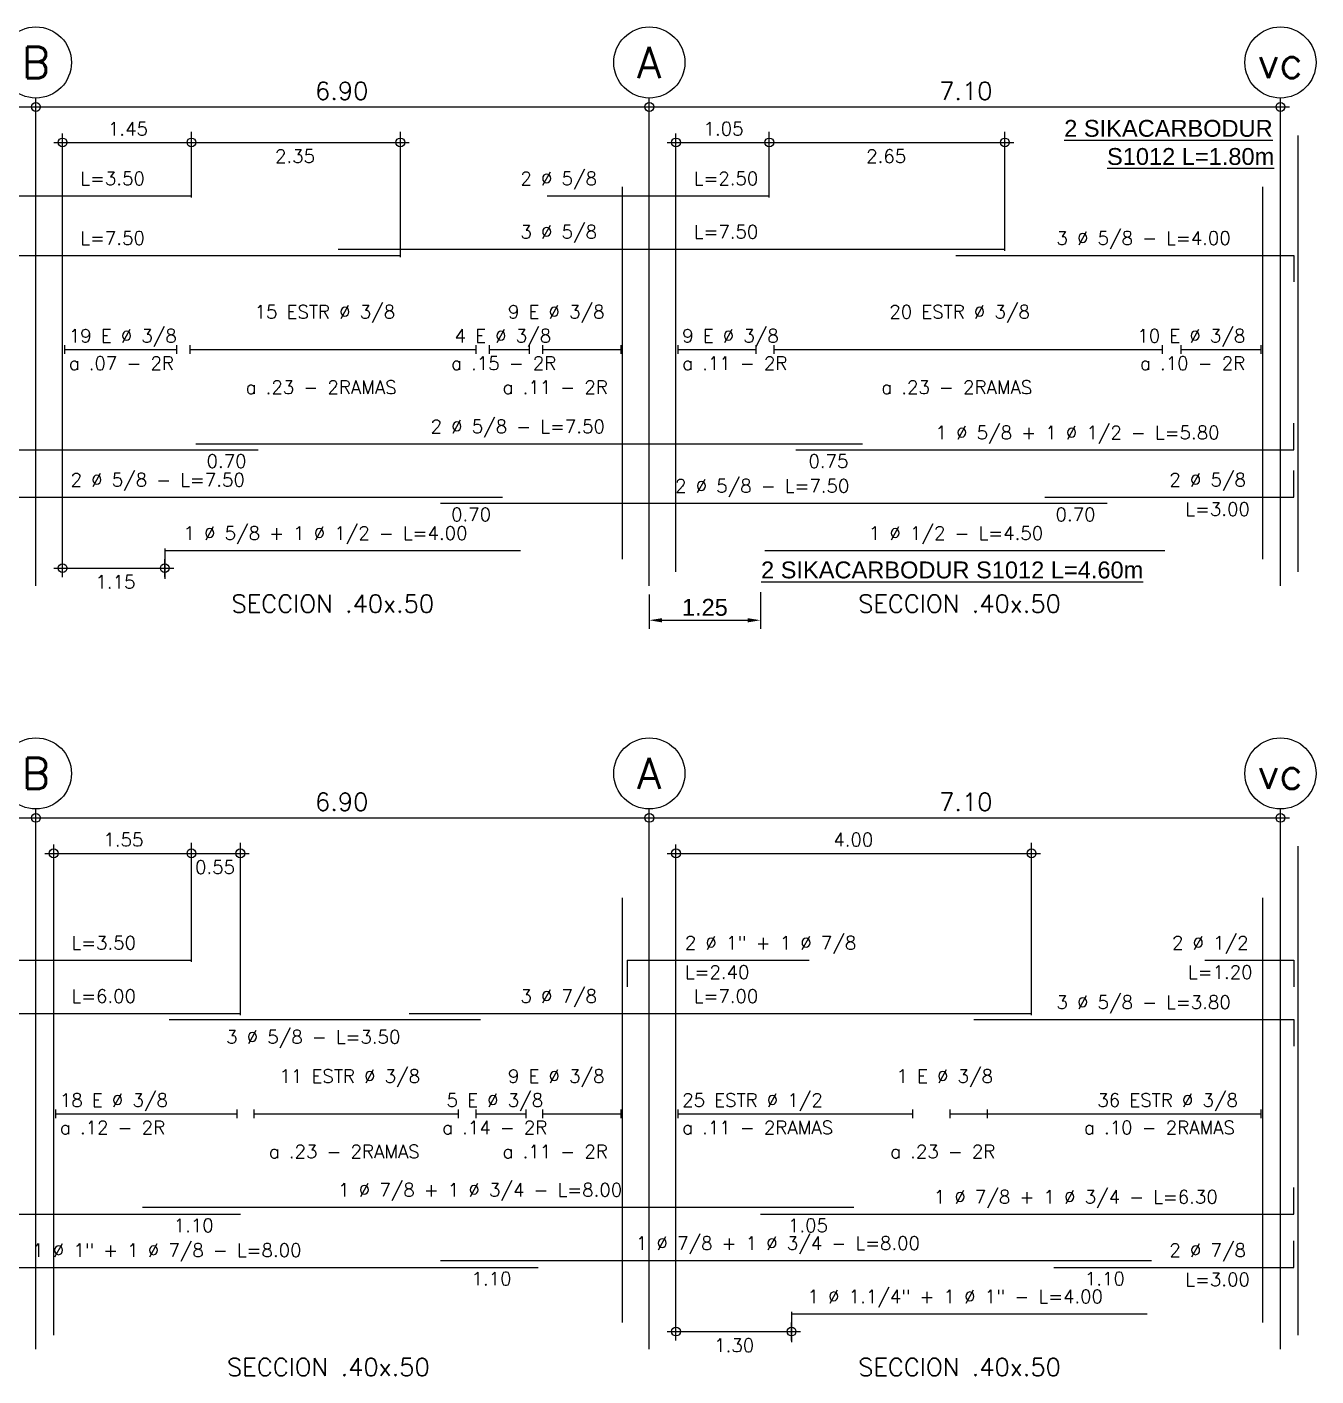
# Model space of a CAD drawing. Header units: millimetres. Extents: x 1 to 301, y -42 to 59.
# Drawn here: x 266.13 to 280.63, y 20.15 to 35.33 of the extents above; entities that cross this region are included whole.
import ezdxf
from ezdxf.enums import TextEntityAlignment as Align

# ---------------------------------------------------------------- set-up
doc = ezdxf.new("R2010")
doc.units = ezdxf.units.MM
doc.header["$LTSCALE"] = 0.0003
doc.header["$PDMODE"] = 34
doc.header["$PDSIZE"] = 0.1
for name, color, linetype in [('SIM-ACHURADOS', 8, 'Continuous'), ('SIM-COTAS', 1, 'Continuous'), ('SIM-FIBRACARB', 4, 'Continuous')]:
    doc.layers.add(name, color=color, linetype=linetype)
doc.styles.add('ARIAL EE', font='arial.ttf')
doc.styles.add('P140', font='SIMPLEX', dxfattribs={"height": 0.35})
doc.styles.add('P60', font='SIMPLEX', dxfattribs={"height": 0.16})
doc.styles.add('P80', font='SIMPLEX', dxfattribs={"height": 0.2})
doc.dimstyles.new('RE - STANDAR', dxfattribs={"dimtxt": 0.002, "dimasz": 0.0015, "dimexe": 0.001, "dimexo": 0.001, "dimgap": 0.0005, "dimtad": 1, "dimzin": 4, "dimdsep": 46, "dimtxsty": 'ARIAL EE', "dimcen": -0.001, "dimclrd": 256, "dimclre": 256, "dimclrt": 2, "dimadec": 0, "dimazin": 0, "dimtfac": 1, "dimtix": 1, "dimtofl": 0, "dimtmove": 1, "dimatfit": 0, "dimfxl": 0.0015, "dimtolj": 1, "dimtzin": 4, "dimlwd": -1, "dimlwe": -1, "dimarcsym": 0})

# ---------------------------------------------------------------- blocks, each defined once
blk = doc.blocks.new('*D35')
at = {"layer": 'SIM-COTAS', "transparency": 16777216}
for p, q in [((273.132, 28.95), (273.132, 28.564)), ((274.382, 28.974), (274.382, 28.564)), ((273.274, 28.659), (274.239, 28.659))]:
    blk.add_line(p, q, dxfattribs=at)
for points in [[(273.274, 28.682), (273.274, 28.635), (273.132, 28.659)], [(274.239, 28.682), (274.239, 28.635), (274.382, 28.659)]]:
    blk.add_solid(points, dxfattribs=at)
at = {"layer": 'SIM-COTAS', "color": 2, "transparency": 16777216, "insert": (273.757, 28.803), "char_height": 0.19, "attachment_point": 5, "style": 'ARIAL EE'}
blk.add_mtext('\\A1;1.25', dxfattribs=at)

msp = doc.modelspace()

# ---------------------------------------------------------------- linework, layer by layer
at = {"layer": 'SIM-ACHURADOS'}
for p, q in [((266.232, 29.045), (266.232, 34.535)), ((273.132, 29.045), (273.132, 34.535)), ((280.232, 29.045), (280.232, 34.535)), ((237.692, 34.435), (280.232, 34.435)), ((266.532, 29.205), (266.532, 34.115)), ((266.532, 34.035), (267.982, 34.035)), ((267.982, 33.415), (267.982, 34.155)), ((267.982, 34.035), (270.332, 34.035)), ((270.332, 32.745), (270.332, 34.155)), ((273.432, 29.205), (273.432, 34.115)), ((273.432, 34.035), (274.482, 34.035)), ((274.482, 33.415), (274.482, 34.155)), ((274.482, 34.035), (277.132, 34.035)), ((277.132, 32.815), (277.132, 34.155)), ((280.432, 29.205), (280.432, 34.115)), ((264.482, 33.435), (267.982, 33.435)), ((271.982, 33.435), (274.482, 33.435)), ((272.832, 29.345), (272.832, 33.535)), ((280.032, 29.345), (280.032, 33.535)), ((269.632, 32.835), (277.132, 32.835)), ((262.832, 32.765), (270.332, 32.765)), ((276.582, 32.765), (280.382, 32.765)), ((280.382, 32.765), (280.382, 32.465)), ((266.552, 31.755), (266.552, 31.655)), ((267.812, 31.755), (267.812, 31.655)), ((267.962, 31.755), (267.962, 31.655)), ((271.182, 31.755), (271.182, 31.655)), ((271.332, 31.755), (271.332, 31.655)), ((271.782, 31.755), (271.782, 31.655)), ((271.932, 31.755), (271.932, 31.655)), ((272.812, 31.755), (272.812, 31.655)), ((273.452, 31.755), (273.452, 31.655)), ((274.332, 31.755), (274.332, 31.655)), ((274.532, 31.755), (274.532, 31.655)), ((278.902, 31.755), (278.902, 31.655)), ((279.112, 31.755), (279.112, 31.655)), ((280.012, 31.755), (280.012, 31.655)), ((266.552, 31.705), (267.812, 31.705)), ((267.962, 31.705), (271.182, 31.705)), ((271.332, 31.705), (271.782, 31.705)), ((271.932, 31.705), (272.812, 31.705)), ((273.452, 31.705), (274.332, 31.705)), ((274.532, 31.705), (278.902, 31.705)), ((279.112, 31.705), (280.012, 31.705)), ((280.382, 30.575), (280.382, 30.875)), ((259.732, 30.575), (268.732, 30.575)), ((268.032, 30.645), (275.532, 30.645)), ((274.782, 30.575), (280.382, 30.575)), ((280.382, 30.045), (280.382, 30.345)), ((263.982, 30.045), (271.482, 30.045)), ((270.782, 29.975), (278.282, 29.975)), ((277.582, 30.045), (280.382, 30.045)), ((267.682, 29.465), (267.682, 29.125)), ((267.682, 29.445), (271.682, 29.445)), ((274.432, 29.445), (278.932, 29.445)), ((266.532, 29.245), (267.682, 29.245)), ((237.492, 26.435), (280.232, 26.435)), ((266.232, 20.455), (266.232, 26.535)), ((273.132, 20.455), (273.132, 26.535)), ((280.232, 20.455), (280.232, 26.535)), ((266.432, 20.615), (266.432, 26.115)), ((267.982, 24.815), (267.982, 26.155)), ((268.532, 24.215), (268.532, 26.155)), ((273.432, 20.615), (273.432, 26.115)), ((277.432, 24.215), (277.432, 26.155)), ((280.432, 20.615), (280.432, 26.115)), ((266.432, 26.035), (267.982, 26.035)), ((267.982, 26.035), (268.532, 26.035)), ((273.432, 26.035), (277.432, 26.035)), ((272.832, 20.755), (272.832, 25.535)), ((280.032, 20.755), (280.032, 25.535)), ((264.482, 24.835), (267.982, 24.835)), ((272.882, 24.835), (274.932, 24.835)), ((272.882, 24.835), (272.882, 24.535)), ((279.382, 24.835), (280.382, 24.835)), ((280.382, 24.835), (280.382, 24.535)), ((262.532, 24.235), (268.532, 24.235)), ((267.732, 24.165), (271.232, 24.165)), ((270.432, 24.235), (277.432, 24.235)), ((276.782, 24.165), (280.382, 24.165)), ((280.382, 24.165), (280.382, 23.865)), ((266.452, 23.155), (266.452, 23.055)), ((266.452, 23.105), (268.492, 23.105)), ((268.492, 23.155), (268.492, 23.055)), ((268.682, 23.155), (268.682, 23.055)), ((268.682, 23.105), (270.982, 23.105)), ((270.982, 23.155), (270.982, 23.055)), ((271.182, 23.155), (271.182, 23.055)), ((271.182, 23.105), (271.742, 23.105)), ((271.742, 23.155), (271.742, 23.055)), ((271.932, 23.155), (271.932, 23.055)), ((271.932, 23.105), (272.812, 23.105)), ((272.812, 23.155), (272.812, 23.055)), ((273.452, 23.155), (273.452, 23.055)), ((273.452, 23.105), (276.092, 23.105)), ((276.092, 23.155), (276.092, 23.055)), ((276.512, 23.155), (276.512, 23.055)), ((276.512, 23.155), (276.512, 23.055)), ((276.512, 23.105), (276.512, 23.105)), ((276.512, 23.105), (280.012, 23.105)), ((276.932, 23.155), (276.932, 23.055)), ((280.012, 23.155), (280.012, 23.055)), ((280.382, 21.975), (280.382, 22.275)), ((267.432, 22.055), (275.432, 22.055)), ((259.032, 21.975), (268.532, 21.975)), ((274.382, 21.975), (280.382, 21.975)), ((280.382, 21.375), (280.382, 21.675)), ((270.782, 21.455), (278.782, 21.455)), ((263.882, 21.375), (271.882, 21.375)), ((277.682, 21.375), (280.382, 21.375)), ((274.732, 20.875), (274.732, 20.535)), ((274.732, 20.855), (278.732, 20.855)), ((273.432, 20.655), (274.732, 20.655))]:
    msp.add_line(p, q, dxfattribs=at)
for centre in [(266.232, 34.935), (273.132, 34.935), (280.232, 34.935), (266.232, 26.935), (273.132, 26.935), (280.232, 26.935)]:
    msp.add_circle(centre, 0.4, dxfattribs=at)
for p in [(266.232, 34.435), (273.132, 34.435), (280.232, 34.435), (266.532, 34.035), (267.982, 34.035), (270.332, 34.035), (273.432, 34.035), (274.482, 34.035), (277.132, 34.035), (266.532, 29.245), (267.682, 29.245), (266.232, 26.435), (273.132, 26.435), (280.232, 26.435), (266.432, 26.035), (267.982, 26.035), (268.532, 26.035), (273.432, 26.035), (277.432, 26.035), (273.432, 20.655), (274.732, 20.655)]:
    msp.add_point(p, dxfattribs=at)

# ---------------------------------------------------------------- texts
at = {"layer": 'SIM-ACHURADOS', "style": 'P140'}
for s, p in [('B', (266.232, 34.935)), ('A', (273.132, 34.935)), ('vc', (280.232, 34.935)), ('B', (266.232, 26.935)), ('A', (273.132, 26.935)), ('vc', (280.232, 26.935))]:
    msp.add_text(s, height=0.35, dxfattribs=at).set_placement(p, align=Align.MIDDLE)
at = {"layer": 'SIM-ACHURADOS'}
for s, height, style, p in [('6.90', 0.2, 'P80', (269.372, 34.515)), ('7.10', 0.2, 'P80', (276.392, 34.515)), ('1.45', 0.15, 'P60', (267.042, 34.115)), ('1.05', 0.15, 'P60', (273.742, 34.115)), ('2.35', 0.15, 'P60', (268.922, 33.805)), ('2.65', 0.15, 'P60', (275.572, 33.805)), ('L=3.50', 0.15, 'P60', (266.732, 33.555)), ('2 %%c 5/8', 0.15, 'P60', (271.682, 33.555)), ('L=2.50', 0.15, 'P60', (273.632, 33.555)), ('3 %%c 5/8', 0.15, 'P60', (271.682, 32.955)), ('L=7.50', 0.15, 'P60', (273.632, 32.955)), ('L=7.50', 0.15, 'P60', (266.732, 32.885)), ('3 %%c 5/8 - L=4.00', 0.15, 'P60', (277.712, 32.885)), ('15 ESTR %%c 3/8', 0.15, 'P60', (268.692, 32.055)), ('9 E %%c 3/8', 0.15, 'P60', (271.542, 32.055)), ('20 ESTR %%c 3/8', 0.15, 'P60', (275.832, 32.055)), ('19 E %%c 3/8', 0.15, 'P60', (266.602, 31.785)), ('4 E %%c 3/8', 0.15, 'P60', (270.942, 31.785)), ('9 E %%c 3/8', 0.15, 'P60', (273.502, 31.785)), ('10 E %%c 3/8', 0.15, 'P60', (278.622, 31.785)), ('a .07 - 2R', 0.15, 'P60', (266.602, 31.475)), ('a .15 - 2R', 0.15, 'P60', (270.902, 31.475)), ('a .11 - 2R', 0.15, 'P60', (273.502, 31.475)), ('a .10 - 2R', 0.15, 'P60', (278.652, 31.475)), ('a .23 - 2RAMAS', 0.15, 'P60', (268.592, 31.205)), ('a .11 - 2R', 0.15, 'P60', (271.482, 31.205)), ('a .23 - 2RAMAS', 0.15, 'P60', (275.742, 31.205)), ('2 %%c 5/8 - L=7.50', 0.15, 'P60', (270.672, 30.765)), ('1 %%c 5/8 + 1 %%c 1/2 - L=5.80', 0.15, 'P60', (276.352, 30.695)), ('0.70', 0.15, 'P60', (268.152, 30.375)), ('0.75', 0.15, 'P60', (274.922, 30.375)), ('2 %%c 5/8 - L=7.50', 0.15, 'P60', (266.622, 30.165)), ('2 %%c 5/8 - L=7.50', 0.15, 'P60', (273.422, 30.095)), ('2 %%c 5/8', 0.15, 'P60', (278.982, 30.165)), ('0.70', 0.15, 'P60', (270.902, 29.775)), ('0.70', 0.15, 'P60', (277.702, 29.775)), ('L=3.00', 0.15, 'P60', (279.162, 29.835)), ('1 %%c 5/8 + 1 %%c 1/2 - L=4.00', 0.15, 'P60', (267.892, 29.565)), ('1 %%c 1/2 - L=4.50', 0.15, 'P60', (275.602, 29.565)), ('1.15', 0.15, 'P60', (266.902, 29.015)), ('SECCION .40x.50', 0.2, 'P80', (268.432, 28.745)), ('SECCION .40x.50', 0.2, 'P80', (275.482, 28.745)), ('6.90', 0.2, 'P80', (269.372, 26.515)), ('7.10', 0.2, 'P80', (276.392, 26.515)), ('1.55', 0.15, 'P60', (266.992, 26.115)), ('4.00', 0.15, 'P60', (275.202, 26.115)), ('0.55', 0.15, 'P60', (268.022, 25.805)), ('L=3.50', 0.15, 'P60', (266.632, 24.955)), ('2 %%c 1" + 1 %%c 7/8', 0.15, 'P60', (273.532, 24.955)), ('2 %%c 1/2', 0.15, 'P60', (279.012, 24.955)), ('L=2.40', 0.15, 'P60', (273.532, 24.625)), ('L=1.20', 0.15, 'P60', (279.192, 24.625)), ('L=6.00', 0.15, 'P60', (266.632, 24.355)), ('3 %%c 7/8', 0.15, 'P60', (271.682, 24.355)), ('L=7.00', 0.15, 'P60', (273.632, 24.355)), ('3 %%c 5/8 - L=3.80', 0.15, 'P60', (277.712, 24.285)), ('3 %%c 5/8 - L=3.50', 0.15, 'P60', (268.372, 23.895)), ('11 ESTR %%c 3/8', 0.15, 'P60', (268.972, 23.455)), ('9 E %%c 3/8', 0.15, 'P60', (271.542, 23.455)), ('1 E %%c 3/8', 0.15, 'P60', (275.912, 23.455)), ('18 E %%c 3/8', 0.15, 'P60', (266.502, 23.185)), ('5 E %%c 3/8', 0.15, 'P60', (270.852, 23.185)), ('25 ESTR %%c 1/2', 0.15, 'P60', (273.502, 23.185)), ('36 ESTR %%c 3/8', 0.15, 'P60', (278.172, 23.185)), ('a .12 - 2R', 0.15, 'P60', (266.502, 22.875)), ('a .14 - 2R', 0.15, 'P60', (270.802, 22.875)), ('a .11 - 2RAMAS', 0.15, 'P60', (273.502, 22.875)), ('a .10 - 2RAMAS', 0.15, 'P60', (278.022, 22.875)), ('a .23 - 2RAMAS', 0.15, 'P60', (268.852, 22.605)), ('a .11 - 2R', 0.15, 'P60', (271.482, 22.605)), ('a .23 - 2R', 0.15, 'P60', (275.842, 22.605)), ('1 %%c 7/8 + 1 %%c 3/4 - L=8.00', 0.15, 'P60', (269.632, 22.175)), ('1 %%c 7/8 + 1 %%c 3/4 - L=6.30', 0.15, 'P60', (276.332, 22.095)), ('1.10', 0.15, 'P60', (267.782, 21.775)), ('1.05', 0.15, 'P60', (274.692, 21.775)), ('1 %%c 7/8 + 1 %%c 3/4 - L=8.00', 0.15, 'P60', (272.982, 21.575)), ('1 %%c 1" + 1 %%c 7/8 - L=8.00', 0.15, 'P60', (266.192, 21.495)), ('2 %%c 7/8', 0.15, 'P60', (278.982, 21.495)), ('1.10', 0.15, 'P60', (271.132, 21.175)), ('1.10', 0.15, 'P60', (278.032, 21.175)), ('L=3.00', 0.15, 'P60', (279.162, 21.165)), ('1 %%c 1.1/4" + 1 %%c 1" - L=4.00', 0.15, 'P60', (274.912, 20.975)), ('1.30', 0.15, 'P60', (273.862, 20.425)), ('SECCION .40x.50', 0.2, 'P80', (268.382, 20.155)), ('SECCION .40x.50', 0.2, 'P80', (275.482, 20.155))]:
    msp.add_text(s, height=height, dxfattribs=dict(at, style=style)).set_placement(p)
at = {"layer": 'SIM-FIBRACARB', "char_height": 0.19, "attachment_point": 1, "style": 'ARIAL EE'}
for s, width, insert in [('\\pi0.36035;{\\L2 SIKACARBODUR \\P\\pi0.84183;S1012 L=1.80m}', 2.69439, (277.439, 34.289)), ('{\\L2 SIKACARBODUR S1012 L=4.60m}', 4.57093, (274.389, 29.32))]:
    msp.add_mtext_dynamic_manual_height_columns(s, width=width, gutter_width=0.00475, heights=[0], dxfattribs=dict(at, insert=insert))

# ---------------------------------------------------------------- dimensions: what is measured, and where the dimension line sits
at = {"layer": 'SIM-COTAS'}
dim = msp.add_linear_dim(base=(274.382, 28.659), p1=(273.132, 29.045), p2=(274.382, 29.069), dimstyle='RE - STANDAR', dxfattribs=at)
dim.commit()
dim.dimension.update_dxf_attribs({"geometry": '*D35', "text_midpoint": (273.757, 28.803)})

doc.saveas('drawing.dxf')
